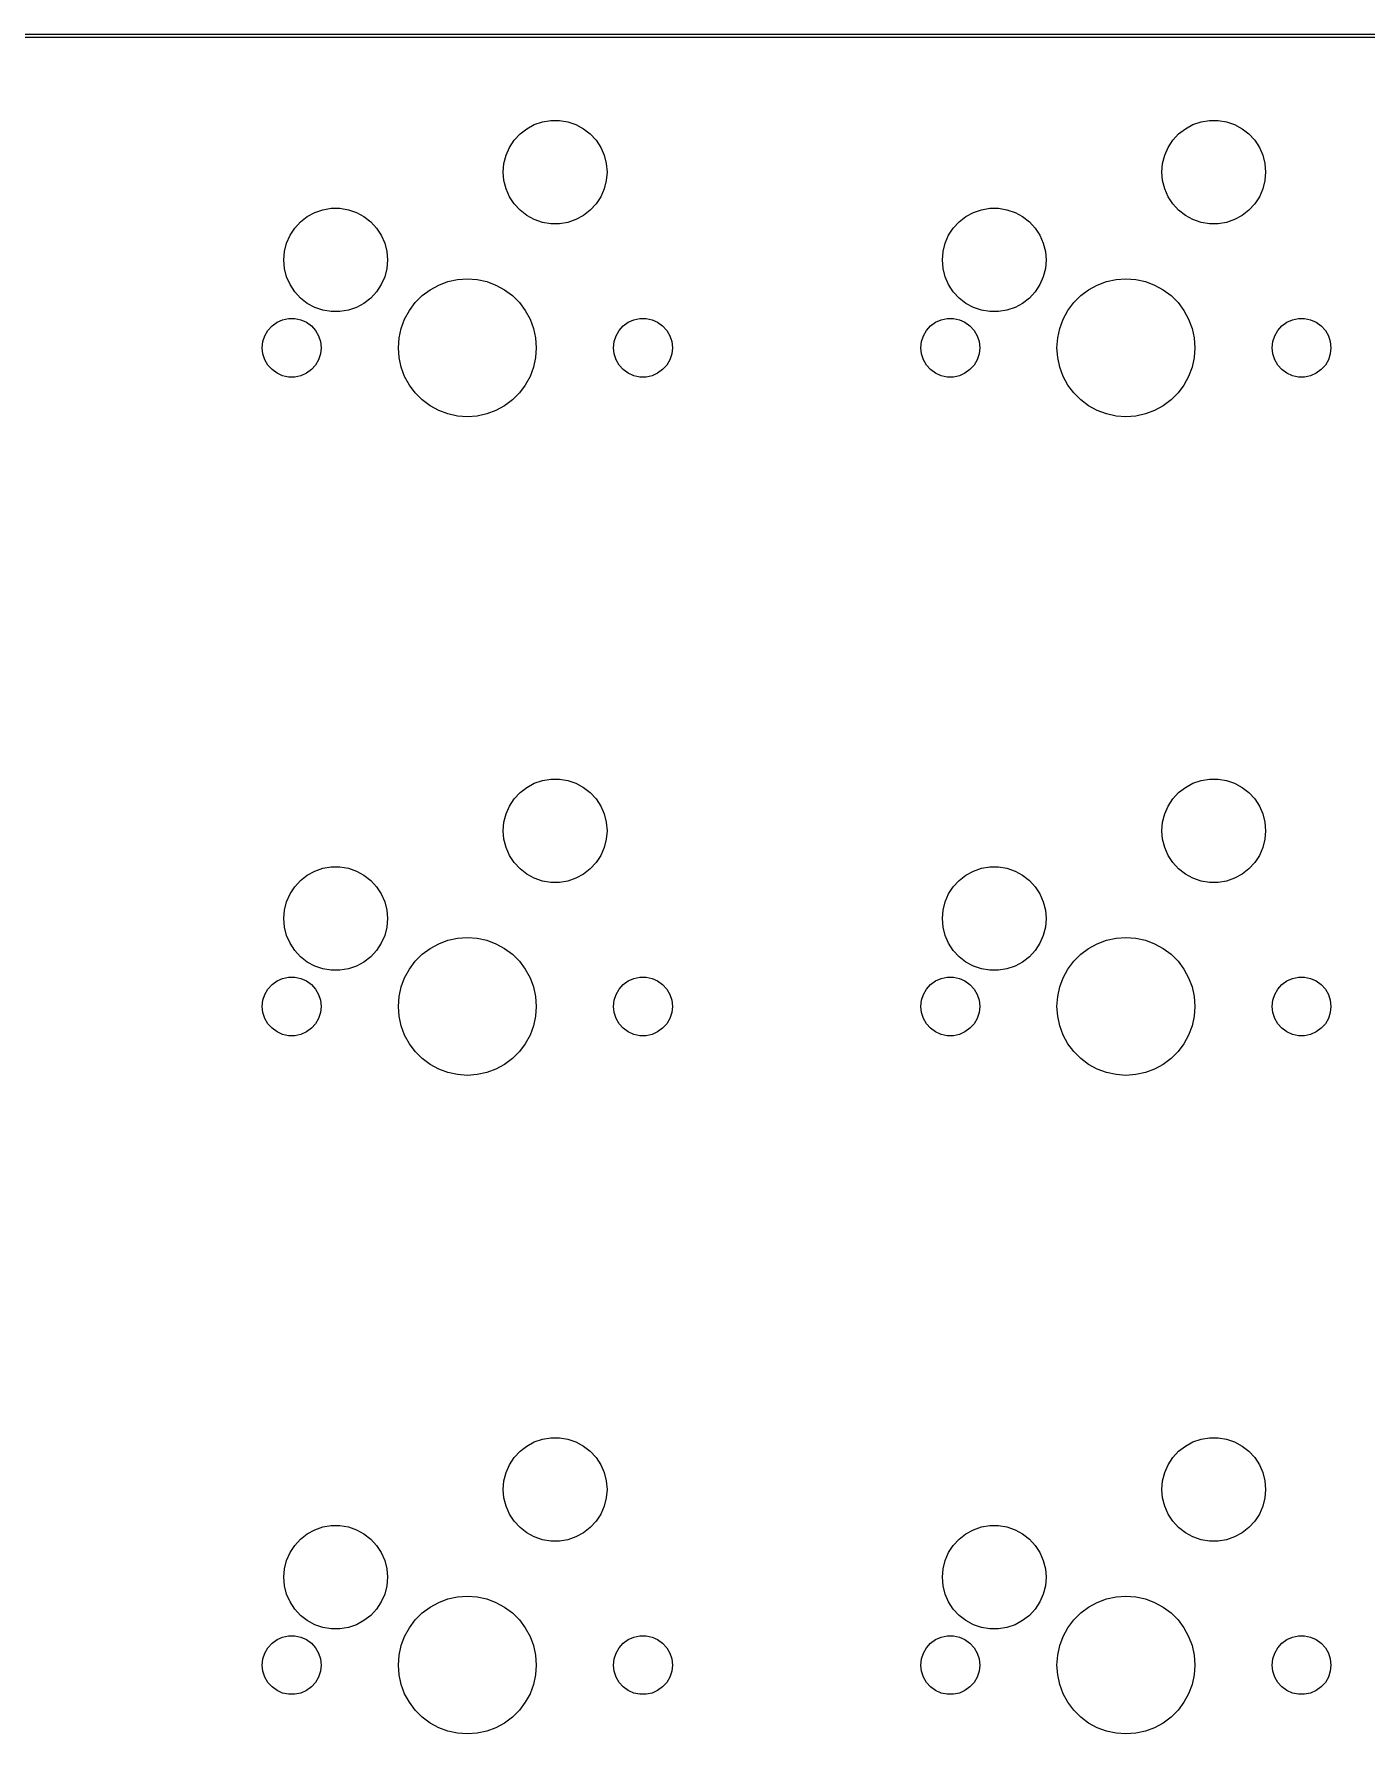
# Model space of a CAD drawing. Extents: x 3 to 1029, y 4 to 518.
# Drawn here: x 792.76 to 831.29, y 454.83 to 504 of the extents above; entities that cross this region are included whole.
import ezdxf

# ---------------------------------------------------------------- set-up
doc = ezdxf.new("R2010")
doc.units = 0
doc.layers.add('BLACK', color=7, linetype='CONTINUOUS')

msp = doc.modelspace()

# ---------------------------------------------------------------- linework, layer by layer
at = {"layer": 'BLACK', "color": 3, "linetype": 'CONTINUOUS'}
for p, q in [((717.308908, 503.998782), (1026.633408, 503.998782)), ((1026.633408, 503.898782), (717.308908, 503.898782)), ((806.652408, 500.925082), (806.820408, 501.107382)), ((806.820408, 501.107382), (807.016408, 501.259582)), ((807.016408, 501.259582), (807.233408, 501.377482)), ((807.233408, 501.377482), (807.468408, 501.457882)), ((807.468408, 501.457882), (807.712408, 501.498682)), ((807.712408, 501.498682), (807.960408, 501.498682)), ((807.960408, 501.498682), (808.204408, 501.457882)), ((808.204408, 501.457882), (808.439408, 501.377482)), ((808.439408, 501.377482), (808.656408, 501.259582)), ((808.656408, 501.259582), (808.852408, 501.107382)), ((808.852408, 501.107382), (809.020408, 500.925082)), ((825.702408, 500.925082), (825.870408, 501.107382)), ((825.870408, 501.107382), (826.066408, 501.259582)), ((826.066408, 501.259582), (826.283408, 501.377482)), ((826.283408, 501.377482), (826.518408, 501.457882)), ((826.518408, 501.457882), (826.762408, 501.498682)), ((826.762408, 501.498682), (827.010408, 501.498682)), ((827.010408, 501.498682), (827.254408, 501.457882)), ((827.254408, 501.457882), (827.489408, 501.377482)), ((827.489408, 501.377482), (827.706408, 501.259582)), ((827.706408, 501.259582), (827.902408, 501.107382)), ((827.902408, 501.107382), (828.070408, 500.925082)), ((806.417408, 500.490782), (806.517408, 500.717682)), ((806.517408, 500.717682), (806.652408, 500.925082)), ((809.020408, 500.925082), (809.155408, 500.717682)), ((809.155408, 500.717682), (809.255408, 500.490782)), ((825.467408, 500.490782), (825.567408, 500.717682)), ((825.567408, 500.717682), (825.702408, 500.925082)), ((828.070408, 500.925082), (828.205408, 500.717682)), ((828.205408, 500.717682), (828.305408, 500.490782)), ((806.336408, 500.003782), (806.356408, 500.250682)), ((806.356408, 500.250682), (806.417408, 500.490782)), ((809.255408, 500.490782), (809.316408, 500.250682)), ((809.316408, 500.250682), (809.336408, 500.003782)), ((825.386408, 500.003782), (825.406408, 500.250682)), ((825.406408, 500.250682), (825.467408, 500.490782)), ((828.305408, 500.490782), (828.366408, 500.250682)), ((828.366408, 500.250682), (828.386408, 500.003782)), ((806.356408, 499.756882), (806.336408, 500.003782)), ((806.417408, 499.516782), (806.356408, 499.756882)), ((809.316408, 499.756882), (809.255408, 499.516782)), ((809.336408, 500.003782), (809.316408, 499.756882)), ((825.406408, 499.756882), (825.386408, 500.003782)), ((825.467408, 499.516782), (825.406408, 499.756882)), ((828.366408, 499.756882), (828.305408, 499.516782)), ((828.386408, 500.003782), (828.366408, 499.756882)), ((806.517408, 499.289882), (806.417408, 499.516782)), ((806.652408, 499.082482), (806.517408, 499.289882)), ((806.820408, 498.900182), (806.652408, 499.082482)), ((809.020408, 499.082482), (808.852408, 498.900182)), ((809.155408, 499.289882), (809.020408, 499.082482)), ((809.255408, 499.516782), (809.155408, 499.289882)), ((825.567408, 499.289882), (825.467408, 499.516782)), ((825.702408, 499.082482), (825.567408, 499.289882)), ((825.870408, 498.900182), (825.702408, 499.082482)), ((828.070408, 499.082482), (827.902408, 498.900182)), ((828.205408, 499.289882), (828.070408, 499.082482)), ((828.305408, 499.516782), (828.205408, 499.289882)), ((800.470408, 498.567382), (800.666408, 498.719582)), ((800.666408, 498.719582), (800.883408, 498.837482)), ((800.883408, 498.837482), (801.118408, 498.917882)), ((801.118408, 498.917882), (801.362408, 498.958682)), ((801.362408, 498.958682), (801.610408, 498.958682)), ((801.610408, 498.958682), (801.854408, 498.917882)), ((801.854408, 498.917882), (802.089408, 498.837482)), ((802.089408, 498.837482), (802.306408, 498.719582)), ((802.306408, 498.719582), (802.502408, 498.567382)), ((807.016408, 498.748082), (806.820408, 498.900182)), ((807.233408, 498.630082), (807.016408, 498.748082)), ((807.468408, 498.549682), (807.233408, 498.630082)), ((808.439408, 498.630082), (808.204408, 498.549682)), ((808.656408, 498.748082), (808.439408, 498.630082)), ((808.852408, 498.900182), (808.656408, 498.748082)), ((819.520408, 498.567382), (819.716408, 498.719582)), ((819.716408, 498.719582), (819.933408, 498.837482)), ((819.933408, 498.837482), (820.168408, 498.917882)), ((820.168408, 498.917882), (820.412408, 498.958682)), ((820.412408, 498.958682), (820.660408, 498.958682)), ((820.660408, 498.958682), (820.904408, 498.917882)), ((820.904408, 498.917882), (821.139408, 498.837482)), ((821.139408, 498.837482), (821.356408, 498.719582)), ((821.356408, 498.719582), (821.552408, 498.567382)), ((826.066408, 498.748082), (825.870408, 498.900182)), ((826.283408, 498.630082), (826.066408, 498.748082)), ((826.518408, 498.549682), (826.283408, 498.630082)), ((827.489408, 498.630082), (827.254408, 498.549682)), ((827.706408, 498.748082), (827.489408, 498.630082)), ((827.902408, 498.900182), (827.706408, 498.748082)), ((800.067408, 497.950782), (800.167408, 498.177682)), ((800.167408, 498.177682), (800.302408, 498.385082)), ((800.302408, 498.385082), (800.470408, 498.567382)), ((802.502408, 498.567382), (802.670408, 498.385082)), ((802.670408, 498.385082), (802.805408, 498.177682)), ((802.805408, 498.177682), (802.905408, 497.950782)), ((807.712408, 498.508882), (807.468408, 498.549682)), ((807.960408, 498.508882), (807.712408, 498.508882)), ((808.204408, 498.549682), (807.960408, 498.508882)), ((819.117408, 497.950782), (819.217408, 498.177682)), ((819.217408, 498.177682), (819.352408, 498.385082)), ((819.352408, 498.385082), (819.520408, 498.567382)), ((821.552408, 498.567382), (821.720408, 498.385082)), ((821.720408, 498.385082), (821.855408, 498.177682)), ((821.855408, 498.177682), (821.955408, 497.950782)), ((826.762408, 498.508882), (826.518408, 498.549682)), ((827.010408, 498.508882), (826.762408, 498.508882)), ((827.254408, 498.549682), (827.010408, 498.508882)), ((799.986408, 497.463782), (800.006408, 497.710682)), ((800.006408, 497.710682), (800.067408, 497.950782)), ((802.905408, 497.950782), (802.966408, 497.710682)), ((802.966408, 497.710682), (802.986408, 497.463782)), ((819.036408, 497.463782), (819.056408, 497.710682)), ((819.056408, 497.710682), (819.117408, 497.950782)), ((821.955408, 497.950782), (822.016408, 497.710682)), ((822.016408, 497.710682), (822.036408, 497.463782)), ((800.006408, 497.216882), (799.986408, 497.463782)), ((800.067408, 496.976782), (800.006408, 497.216882)), ((802.966408, 497.216882), (802.905408, 496.976782)), ((802.986408, 497.463782), (802.966408, 497.216882)), ((819.056408, 497.216882), (819.036408, 497.463782)), ((819.117408, 496.976782), (819.056408, 497.216882)), ((822.016408, 497.216882), (821.955408, 496.976782)), ((822.036408, 497.463782), (822.016408, 497.216882)), ((800.167408, 496.749882), (800.067408, 496.976782)), ((800.302408, 496.542482), (800.167408, 496.749882)), ((802.805408, 496.749882), (802.670408, 496.542482)), ((802.905408, 496.976782), (802.805408, 496.749882)), ((804.218408, 496.601182), (804.468408, 496.737482)), ((804.468408, 496.737482), (804.734408, 496.836882)), ((804.734408, 496.836882), (805.012408, 496.897382)), ((805.012408, 496.897382), (805.296408, 496.917682)), ((805.296408, 496.917682), (805.580408, 496.897382)), ((805.580408, 496.897382), (805.858408, 496.836882)), ((805.858408, 496.836882), (806.124408, 496.737482)), ((806.124408, 496.737482), (806.374408, 496.601182)), ((819.217408, 496.749882), (819.117408, 496.976782)), ((819.352408, 496.542482), (819.217408, 496.749882)), ((821.855408, 496.749882), (821.720408, 496.542482)), ((821.955408, 496.976782), (821.855408, 496.749882)), ((823.268408, 496.601182), (823.518408, 496.737482)), ((823.518408, 496.737482), (823.784408, 496.836882)), ((823.784408, 496.836882), (824.062408, 496.897382)), ((824.062408, 496.897382), (824.346408, 496.917682)), ((824.346408, 496.917682), (824.630408, 496.897382)), ((824.630408, 496.897382), (824.908408, 496.836882)), ((824.908408, 496.836882), (825.174408, 496.737482)), ((825.174408, 496.737482), (825.424408, 496.601182)), ((800.470408, 496.360182), (800.302408, 496.542482)), ((800.666408, 496.207982), (800.470408, 496.360182)), ((800.883408, 496.090082), (800.666408, 496.207982)), ((802.306408, 496.207982), (802.089408, 496.090082)), ((802.502408, 496.360182), (802.306408, 496.207982)), ((802.670408, 496.542482), (802.502408, 496.360182)), ((803.619408, 496.001782), (803.789408, 496.229482)), ((803.789408, 496.229482), (803.990408, 496.430682)), ((803.990408, 496.430682), (804.218408, 496.601182)), ((806.374408, 496.601182), (806.602408, 496.430682)), ((806.602408, 496.430682), (806.803408, 496.229482)), ((806.803408, 496.229482), (806.973408, 496.001782)), ((819.520408, 496.360182), (819.352408, 496.542482)), ((819.716408, 496.207982), (819.520408, 496.360182)), ((819.933408, 496.090082), (819.716408, 496.207982)), ((821.356408, 496.207982), (821.139408, 496.090082)), ((821.552408, 496.360182), (821.356408, 496.207982)), ((821.720408, 496.542482), (821.552408, 496.360182)), ((822.669408, 496.001782), (822.839408, 496.229482)), ((822.839408, 496.229482), (823.040408, 496.430682)), ((823.040408, 496.430682), (823.268408, 496.601182)), ((825.424408, 496.601182), (825.652408, 496.430682)), ((825.652408, 496.430682), (825.853408, 496.229482)), ((825.853408, 496.229482), (826.023408, 496.001782)), ((799.647408, 495.556082), (799.791408, 495.660682)), ((799.791408, 495.660682), (799.953408, 495.733082)), ((799.953408, 495.733082), (800.127408, 495.769982)), ((800.127408, 495.769982), (800.305408, 495.769982)), ((800.305408, 495.769982), (800.479408, 495.733082)), ((800.479408, 495.733082), (800.641408, 495.660682)), ((800.641408, 495.660682), (800.785408, 495.556082)), ((801.118408, 496.009682), (800.883408, 496.090082)), ((801.362408, 495.968882), (801.118408, 496.009682)), ((801.610408, 495.968882), (801.362408, 495.968882)), ((801.854408, 496.009682), (801.610408, 495.968882)), ((802.089408, 496.090082), (801.854408, 496.009682)), ((803.383408, 495.485482), (803.482408, 495.752082)), ((803.482408, 495.752082), (803.619408, 496.001782)), ((806.973408, 496.001782), (807.110408, 495.752082)), ((807.110408, 495.752082), (807.209408, 495.485482)), ((809.807408, 495.556082), (809.951408, 495.660682)), ((809.951408, 495.660682), (810.113408, 495.733082)), ((810.113408, 495.733082), (810.287408, 495.769982)), ((810.287408, 495.769982), (810.465408, 495.769982)), ((810.465408, 495.769982), (810.639408, 495.733082)), ((810.639408, 495.733082), (810.801408, 495.660682)), ((810.801408, 495.660682), (810.945408, 495.556082)), ((818.697408, 495.556082), (818.841408, 495.660682)), ((818.841408, 495.660682), (819.003408, 495.733082)), ((819.003408, 495.733082), (819.177408, 495.769982)), ((819.177408, 495.769982), (819.355408, 495.769982)), ((819.355408, 495.769982), (819.529408, 495.733082)), ((819.529408, 495.733082), (819.691408, 495.660682)), ((819.691408, 495.660682), (819.835408, 495.556082)), ((820.168408, 496.009682), (819.933408, 496.090082)), ((820.412408, 495.968882), (820.168408, 496.009682)), ((820.660408, 495.968882), (820.412408, 495.968882)), ((820.904408, 496.009682), (820.660408, 495.968882)), ((821.139408, 496.090082), (820.904408, 496.009682)), ((822.433408, 495.485482), (822.532408, 495.752082)), ((822.532408, 495.752082), (822.669408, 496.001782)), ((826.023408, 496.001782), (826.160408, 495.752082)), ((826.160408, 495.752082), (826.259408, 495.485482)), ((828.857408, 495.556082), (829.001408, 495.660682)), ((829.001408, 495.660682), (829.163408, 495.733082)), ((829.163408, 495.733082), (829.337408, 495.769982)), ((829.337408, 495.769982), (829.515408, 495.769982)), ((829.515408, 495.769982), (829.689408, 495.733082)), ((829.689408, 495.733082), (829.851408, 495.660682)), ((829.851408, 495.660682), (829.995408, 495.556082)), ((799.384408, 495.100682), (799.439408, 495.269882)), ((799.439408, 495.269882), (799.528408, 495.423882)), ((799.528408, 495.423882), (799.647408, 495.556082)), ((800.785408, 495.556082), (800.904408, 495.423882)), ((800.904408, 495.423882), (800.993408, 495.269882)), ((800.993408, 495.269882), (801.048408, 495.100682)), ((803.302408, 494.923782), (803.322408, 495.207582)), ((803.322408, 495.207582), (803.383408, 495.485482)), ((807.209408, 495.485482), (807.270408, 495.207582)), ((807.270408, 495.207582), (807.290408, 494.923782)), ((809.544408, 495.100682), (809.599408, 495.269882)), ((809.599408, 495.269882), (809.688408, 495.423882)), ((809.688408, 495.423882), (809.807408, 495.556082)), ((810.945408, 495.556082), (811.064408, 495.423882)), ((811.064408, 495.423882), (811.153408, 495.269882)), ((811.153408, 495.269882), (811.208408, 495.100682)), ((818.434408, 495.100682), (818.489408, 495.269882)), ((818.489408, 495.269882), (818.578408, 495.423882)), ((818.578408, 495.423882), (818.697408, 495.556082)), ((819.835408, 495.556082), (819.954408, 495.423882)), ((819.954408, 495.423882), (820.043408, 495.269882)), ((820.043408, 495.269882), (820.098408, 495.100682)), ((822.352408, 494.923782), (822.372408, 495.207582)), ((822.372408, 495.207582), (822.433408, 495.485482)), ((826.259408, 495.485482), (826.320408, 495.207582)), ((826.320408, 495.207582), (826.340408, 494.923782)), ((828.594408, 495.100682), (828.649408, 495.269882)), ((828.649408, 495.269882), (828.738408, 495.423882)), ((828.738408, 495.423882), (828.857408, 495.556082)), ((829.995408, 495.556082), (830.114408, 495.423882)), ((830.114408, 495.423882), (830.203408, 495.269882)), ((830.203408, 495.269882), (830.258408, 495.100682)), ((799.365408, 494.923782), (799.384408, 495.100682)), ((799.384408, 494.746882), (799.365408, 494.923782)), ((799.439408, 494.577682), (799.384408, 494.746882)), ((801.048408, 494.746882), (800.993408, 494.577682)), ((801.048408, 495.100682), (801.067408, 494.923782)), ((801.067408, 494.923782), (801.048408, 494.746882)), ((803.322408, 494.639982), (803.302408, 494.923782)), ((803.383408, 494.362082), (803.322408, 494.639982)), ((807.270408, 494.639982), (807.209408, 494.362082)), ((807.290408, 494.923782), (807.270408, 494.639982)), ((809.525408, 494.923782), (809.544408, 495.100682)), ((809.544408, 494.746882), (809.525408, 494.923782)), ((809.599408, 494.577682), (809.544408, 494.746882)), ((811.208408, 494.746882), (811.153408, 494.577682)), ((811.208408, 495.100682), (811.227408, 494.923782)), ((811.227408, 494.923782), (811.208408, 494.746882)), ((818.415408, 494.923782), (818.434408, 495.100682)), ((818.434408, 494.746882), (818.415408, 494.923782)), ((818.489408, 494.577682), (818.434408, 494.746882)), ((820.098408, 494.746882), (820.043408, 494.577682)), ((820.098408, 495.100682), (820.117408, 494.923782)), ((820.117408, 494.923782), (820.098408, 494.746882)), ((822.372408, 494.639982), (822.352408, 494.923782)), ((822.433408, 494.362082), (822.372408, 494.639982)), ((826.320408, 494.639982), (826.259408, 494.362082)), ((826.340408, 494.923782), (826.320408, 494.639982)), ((828.575408, 494.923782), (828.594408, 495.100682)), ((828.594408, 494.746882), (828.575408, 494.923782)), ((828.649408, 494.577682), (828.594408, 494.746882)), ((830.258408, 494.746882), (830.203408, 494.577682)), ((830.258408, 495.100682), (830.277408, 494.923782)), ((830.277408, 494.923782), (830.258408, 494.746882)), ((799.528408, 494.423682), (799.439408, 494.577682)), ((799.647408, 494.291482), (799.528408, 494.423682)), ((799.791408, 494.186882), (799.647408, 494.291482)), ((799.953408, 494.114482), (799.791408, 494.186882)), ((800.641408, 494.186882), (800.479408, 494.114482)), ((800.785408, 494.291482), (800.641408, 494.186882)), ((800.904408, 494.423682), (800.785408, 494.291482)), ((800.993408, 494.577682), (800.904408, 494.423682)), ((803.482408, 494.095482), (803.383408, 494.362082)), ((807.209408, 494.362082), (807.110408, 494.095482)), ((809.688408, 494.423682), (809.599408, 494.577682)), ((809.807408, 494.291482), (809.688408, 494.423682)), ((809.951408, 494.186882), (809.807408, 494.291482)), ((810.113408, 494.114482), (809.951408, 494.186882)), ((810.801408, 494.186882), (810.639408, 494.114482)), ((810.945408, 494.291482), (810.801408, 494.186882)), ((811.064408, 494.423682), (810.945408, 494.291482)), ((811.153408, 494.577682), (811.064408, 494.423682)), ((818.578408, 494.423682), (818.489408, 494.577682)), ((818.697408, 494.291482), (818.578408, 494.423682)), ((818.841408, 494.186882), (818.697408, 494.291482)), ((819.003408, 494.114482), (818.841408, 494.186882)), ((819.691408, 494.186882), (819.529408, 494.114482)), ((819.835408, 494.291482), (819.691408, 494.186882)), ((819.954408, 494.423682), (819.835408, 494.291482)), ((820.043408, 494.577682), (819.954408, 494.423682)), ((822.532408, 494.095482), (822.433408, 494.362082)), ((826.259408, 494.362082), (826.160408, 494.095482)), ((828.738408, 494.423682), (828.649408, 494.577682)), ((828.857408, 494.291482), (828.738408, 494.423682)), ((829.001408, 494.186882), (828.857408, 494.291482)), ((829.163408, 494.114482), (829.001408, 494.186882)), ((829.851408, 494.186882), (829.689408, 494.114482)), ((829.995408, 494.291482), (829.851408, 494.186882)), ((830.114408, 494.423682), (829.995408, 494.291482)), ((830.203408, 494.577682), (830.114408, 494.423682)), ((800.127408, 494.077582), (799.953408, 494.114482)), ((800.305408, 494.077582), (800.127408, 494.077582)), ((800.479408, 494.114482), (800.305408, 494.077582)), ((803.619408, 493.845782), (803.482408, 494.095482)), ((803.789408, 493.618082), (803.619408, 493.845782)), ((806.973408, 493.845782), (806.803408, 493.618082)), ((807.110408, 494.095482), (806.973408, 493.845782)), ((810.287408, 494.077582), (810.113408, 494.114482)), ((810.465408, 494.077582), (810.287408, 494.077582)), ((810.639408, 494.114482), (810.465408, 494.077582)), ((819.177408, 494.077582), (819.003408, 494.114482)), ((819.355408, 494.077582), (819.177408, 494.077582)), ((819.529408, 494.114482), (819.355408, 494.077582)), ((822.669408, 493.845782), (822.532408, 494.095482)), ((822.839408, 493.618082), (822.669408, 493.845782)), ((826.023408, 493.845782), (825.853408, 493.618082)), ((826.160408, 494.095482), (826.023408, 493.845782)), ((829.337408, 494.077582), (829.163408, 494.114482)), ((829.515408, 494.077582), (829.337408, 494.077582)), ((829.689408, 494.114482), (829.515408, 494.077582)), ((803.990408, 493.416882), (803.789408, 493.618082)), ((804.218408, 493.246382), (803.990408, 493.416882)), ((804.468408, 493.110082), (804.218408, 493.246382)), ((806.374408, 493.246382), (806.124408, 493.110082)), ((806.602408, 493.416882), (806.374408, 493.246382)), ((806.803408, 493.618082), (806.602408, 493.416882)), ((823.040408, 493.416882), (822.839408, 493.618082)), ((823.268408, 493.246382), (823.040408, 493.416882)), ((823.518408, 493.110082), (823.268408, 493.246382)), ((825.424408, 493.246382), (825.174408, 493.110082)), ((825.652408, 493.416882), (825.424408, 493.246382)), ((825.853408, 493.618082), (825.652408, 493.416882)), ((804.734408, 493.010682), (804.468408, 493.110082)), ((805.012408, 492.950182), (804.734408, 493.010682)), ((805.296408, 492.929882), (805.012408, 492.950182)), ((805.580408, 492.950182), (805.296408, 492.929882)), ((805.858408, 493.010682), (805.580408, 492.950182)), ((806.124408, 493.110082), (805.858408, 493.010682)), ((823.784408, 493.010682), (823.518408, 493.110082)), ((824.062408, 492.950182), (823.784408, 493.010682)), ((824.346408, 492.929882), (824.062408, 492.950182)), ((824.630408, 492.950182), (824.346408, 492.929882)), ((824.908408, 493.010682), (824.630408, 492.950182)), ((825.174408, 493.110082), (824.908408, 493.010682)), ((807.233408, 482.327482), (807.468408, 482.407882)), ((807.468408, 482.407882), (807.712408, 482.448682)), ((807.712408, 482.448682), (807.960408, 482.448682)), ((807.960408, 482.448682), (808.204408, 482.407882)), ((808.204408, 482.407882), (808.439408, 482.327482)), ((826.283408, 482.327482), (826.518408, 482.407882)), ((826.518408, 482.407882), (826.762408, 482.448682)), ((826.762408, 482.448682), (827.010408, 482.448682)), ((827.010408, 482.448682), (827.254408, 482.407882)), ((827.254408, 482.407882), (827.489408, 482.327482)), ((806.517408, 481.667682), (806.652408, 481.875082)), ((806.652408, 481.875082), (806.820408, 482.057382)), ((806.820408, 482.057382), (807.016408, 482.209482)), ((807.016408, 482.209482), (807.233408, 482.327482)), ((808.439408, 482.327482), (808.656408, 482.209482)), ((808.656408, 482.209482), (808.852408, 482.057382)), ((808.852408, 482.057382), (809.020408, 481.875082)), ((809.020408, 481.875082), (809.155408, 481.667682)), ((825.567408, 481.667682), (825.702408, 481.875082)), ((825.702408, 481.875082), (825.870408, 482.057382)), ((825.870408, 482.057382), (826.066408, 482.209482)), ((826.066408, 482.209482), (826.283408, 482.327482)), ((827.489408, 482.327482), (827.706408, 482.209482)), ((827.706408, 482.209482), (827.902408, 482.057382)), ((827.902408, 482.057382), (828.070408, 481.875082)), ((828.070408, 481.875082), (828.205408, 481.667682)), ((806.356408, 481.200682), (806.417408, 481.440782)), ((806.417408, 481.440782), (806.517408, 481.667682)), ((809.155408, 481.667682), (809.255408, 481.440782)), ((809.255408, 481.440782), (809.316408, 481.200682)), ((825.406408, 481.200682), (825.467408, 481.440782)), ((825.467408, 481.440782), (825.567408, 481.667682)), ((828.205408, 481.667682), (828.305408, 481.440782)), ((828.305408, 481.440782), (828.366408, 481.200682)), ((806.336408, 480.953782), (806.356408, 481.200682)), ((806.356408, 480.706882), (806.336408, 480.953782)), ((809.316408, 481.200682), (809.336408, 480.953782)), ((809.336408, 480.953782), (809.316408, 480.706882)), ((825.386408, 480.953782), (825.406408, 481.200682)), ((825.406408, 480.706882), (825.386408, 480.953782)), ((828.366408, 481.200682), (828.386408, 480.953782)), ((828.386408, 480.953782), (828.366408, 480.706882)), ((806.417408, 480.466782), (806.356408, 480.706882)), ((806.517408, 480.239882), (806.417408, 480.466782)), ((809.255408, 480.466782), (809.155408, 480.239882)), ((809.316408, 480.706882), (809.255408, 480.466782)), ((825.467408, 480.466782), (825.406408, 480.706882)), ((825.567408, 480.239882), (825.467408, 480.466782)), ((828.305408, 480.466782), (828.205408, 480.239882)), ((828.366408, 480.706882), (828.305408, 480.466782)), ((801.118408, 479.867882), (801.362408, 479.908682)), ((801.362408, 479.908682), (801.610408, 479.908682)), ((801.610408, 479.908682), (801.854408, 479.867882)), ((806.652408, 480.032482), (806.517408, 480.239882)), ((806.820408, 479.850182), (806.652408, 480.032482)), ((809.020408, 480.032482), (808.852408, 479.850182)), ((809.155408, 480.239882), (809.020408, 480.032482)), ((820.168408, 479.867882), (820.412408, 479.908682)), ((820.412408, 479.908682), (820.660408, 479.908682)), ((820.660408, 479.908682), (820.904408, 479.867882)), ((825.702408, 480.032482), (825.567408, 480.239882)), ((825.870408, 479.850182), (825.702408, 480.032482)), ((828.070408, 480.032482), (827.902408, 479.850182)), ((828.205408, 480.239882), (828.070408, 480.032482)), ((800.302408, 479.335082), (800.470408, 479.517382)), ((800.470408, 479.517382), (800.666408, 479.669482)), ((800.666408, 479.669482), (800.883408, 479.787482)), ((800.883408, 479.787482), (801.118408, 479.867882)), ((801.854408, 479.867882), (802.089408, 479.787482)), ((802.089408, 479.787482), (802.306408, 479.669482)), ((802.306408, 479.669482), (802.502408, 479.517382)), ((802.502408, 479.517382), (802.670408, 479.335082)), ((807.016408, 479.698082), (806.820408, 479.850182)), ((807.233408, 479.580082), (807.016408, 479.698082)), ((807.468408, 479.499682), (807.233408, 479.580082)), ((807.712408, 479.458882), (807.468408, 479.499682)), ((807.960408, 479.458882), (807.712408, 479.458882)), ((808.204408, 479.499682), (807.960408, 479.458882)), ((808.439408, 479.580082), (808.204408, 479.499682)), ((808.656408, 479.698082), (808.439408, 479.580082)), ((808.852408, 479.850182), (808.656408, 479.698082)), ((819.352408, 479.335082), (819.520408, 479.517382)), ((819.520408, 479.517382), (819.716408, 479.669482)), ((819.716408, 479.669482), (819.933408, 479.787482)), ((819.933408, 479.787482), (820.168408, 479.867882)), ((820.904408, 479.867882), (821.139408, 479.787482)), ((821.139408, 479.787482), (821.356408, 479.669482)), ((821.356408, 479.669482), (821.552408, 479.517382)), ((821.552408, 479.517382), (821.720408, 479.335082)), ((826.066408, 479.698082), (825.870408, 479.850182)), ((826.283408, 479.580082), (826.066408, 479.698082)), ((826.518408, 479.499682), (826.283408, 479.580082)), ((826.762408, 479.458882), (826.518408, 479.499682)), ((827.010408, 479.458882), (826.762408, 479.458882)), ((827.254408, 479.499682), (827.010408, 479.458882)), ((827.489408, 479.580082), (827.254408, 479.499682)), ((827.706408, 479.698082), (827.489408, 479.580082)), ((827.902408, 479.850182), (827.706408, 479.698082)), ((800.067408, 478.900782), (800.167408, 479.127682)), ((800.167408, 479.127682), (800.302408, 479.335082)), ((802.670408, 479.335082), (802.805408, 479.127682)), ((802.805408, 479.127682), (802.905408, 478.900782)), ((819.117408, 478.900782), (819.217408, 479.127682)), ((819.217408, 479.127682), (819.352408, 479.335082)), ((821.720408, 479.335082), (821.855408, 479.127682)), ((821.855408, 479.127682), (821.955408, 478.900782)), ((799.986408, 478.413782), (800.006408, 478.660682)), ((800.006408, 478.166882), (799.986408, 478.413782)), ((800.006408, 478.660682), (800.067408, 478.900782)), ((802.905408, 478.900782), (802.966408, 478.660682)), ((802.966408, 478.660682), (802.986408, 478.413782)), ((802.986408, 478.413782), (802.966408, 478.166882)), ((819.036408, 478.413782), (819.056408, 478.660682)), ((819.056408, 478.166882), (819.036408, 478.413782)), ((819.056408, 478.660682), (819.117408, 478.900782)), ((821.955408, 478.900782), (822.016408, 478.660682)), ((822.016408, 478.660682), (822.036408, 478.413782)), ((822.036408, 478.413782), (822.016408, 478.166882)), ((800.067408, 477.926782), (800.006408, 478.166882)), ((800.167408, 477.699882), (800.067408, 477.926782)), ((802.905408, 477.926782), (802.805408, 477.699882)), ((802.966408, 478.166882), (802.905408, 477.926782)), ((819.117408, 477.926782), (819.056408, 478.166882)), ((819.217408, 477.699882), (819.117408, 477.926782)), ((821.955408, 477.926782), (821.855408, 477.699882)), ((822.016408, 478.166882), (821.955408, 477.926782)), ((800.302408, 477.492482), (800.167408, 477.699882)), ((800.470408, 477.310182), (800.302408, 477.492482)), ((802.670408, 477.492482), (802.502408, 477.310182)), ((802.805408, 477.699882), (802.670408, 477.492482)), ((803.990408, 477.380682), (804.218408, 477.551182)), ((804.218408, 477.551182), (804.468408, 477.687482)), ((804.468408, 477.687482), (804.734408, 477.786882)), ((804.734408, 477.786882), (805.012408, 477.847382)), ((805.012408, 477.847382), (805.296408, 477.867682)), ((805.296408, 477.867682), (805.580408, 477.847382)), ((805.580408, 477.847382), (805.858408, 477.786882)), ((805.858408, 477.786882), (806.124408, 477.687482)), ((806.124408, 477.687482), (806.374408, 477.551182)), ((806.374408, 477.551182), (806.602408, 477.380682)), ((819.352408, 477.492482), (819.217408, 477.699882)), ((819.520408, 477.310182), (819.352408, 477.492482)), ((821.720408, 477.492482), (821.552408, 477.310182)), ((821.855408, 477.699882), (821.720408, 477.492482)), ((823.040408, 477.380682), (823.268408, 477.551182)), ((823.268408, 477.551182), (823.518408, 477.687482)), ((823.518408, 477.687482), (823.784408, 477.786882)), ((823.784408, 477.786882), (824.062408, 477.847382)), ((824.062408, 477.847382), (824.346408, 477.867682)), ((824.346408, 477.867682), (824.630408, 477.847382)), ((824.630408, 477.847382), (824.908408, 477.786882)), ((824.908408, 477.786882), (825.174408, 477.687482)), ((825.174408, 477.687482), (825.424408, 477.551182)), ((825.424408, 477.551182), (825.652408, 477.380682)), ((800.666408, 477.158082), (800.470408, 477.310182)), ((800.883408, 477.040082), (800.666408, 477.158082)), ((801.118408, 476.959682), (800.883408, 477.040082)), ((801.362408, 476.918882), (801.118408, 476.959682)), ((801.854408, 476.959682), (801.610408, 476.918882)), ((802.089408, 477.040082), (801.854408, 476.959682)), ((802.306408, 477.158082), (802.089408, 477.040082)), ((802.502408, 477.310182), (802.306408, 477.158082)), ((803.482408, 476.702082), (803.619408, 476.951782)), ((803.619408, 476.951782), (803.789408, 477.179482)), ((803.789408, 477.179482), (803.990408, 477.380682)), ((806.602408, 477.380682), (806.803408, 477.179482)), ((806.803408, 477.179482), (806.973408, 476.951782)), ((806.973408, 476.951782), (807.110408, 476.702082)), ((819.716408, 477.158082), (819.520408, 477.310182)), ((819.933408, 477.040082), (819.716408, 477.158082)), ((820.168408, 476.959682), (819.933408, 477.040082)), ((820.412408, 476.918882), (820.168408, 476.959682)), ((820.904408, 476.959682), (820.660408, 476.918882)), ((821.139408, 477.040082), (820.904408, 476.959682)), ((821.356408, 477.158082), (821.139408, 477.040082)), ((821.552408, 477.310182), (821.356408, 477.158082)), ((822.532408, 476.702082), (822.669408, 476.951782)), ((822.669408, 476.951782), (822.839408, 477.179482)), ((822.839408, 477.179482), (823.040408, 477.380682)), ((825.652408, 477.380682), (825.853408, 477.179482)), ((825.853408, 477.179482), (826.023408, 476.951782)), ((826.023408, 476.951782), (826.160408, 476.702082)), ((799.528408, 476.373882), (799.647408, 476.506082)), ((799.647408, 476.506082), (799.791408, 476.610682)), ((799.791408, 476.610682), (799.953408, 476.683082)), ((799.953408, 476.683082), (800.127408, 476.719982)), ((800.127408, 476.719982), (800.305408, 476.719982)), ((800.305408, 476.719982), (800.479408, 476.683082)), ((800.479408, 476.683082), (800.641408, 476.610682)), ((800.641408, 476.610682), (800.785408, 476.506082)), ((800.785408, 476.506082), (800.904408, 476.373882)), ((801.610408, 476.918882), (801.362408, 476.918882)), ((803.383408, 476.435482), (803.482408, 476.702082)), ((807.110408, 476.702082), (807.209408, 476.435482)), ((809.688408, 476.373882), (809.807408, 476.506082)), ((809.807408, 476.506082), (809.951408, 476.610682)), ((809.951408, 476.610682), (810.113408, 476.683082)), ((810.113408, 476.683082), (810.287408, 476.719982)), ((810.287408, 476.719982), (810.465408, 476.719982)), ((810.465408, 476.719982), (810.639408, 476.683082)), ((810.639408, 476.683082), (810.801408, 476.610682)), ((810.801408, 476.610682), (810.945408, 476.506082)), ((810.945408, 476.506082), (811.064408, 476.373882)), ((818.578408, 476.373882), (818.697408, 476.506082)), ((818.697408, 476.506082), (818.841408, 476.610682)), ((818.841408, 476.610682), (819.003408, 476.683082)), ((819.003408, 476.683082), (819.177408, 476.719982)), ((819.177408, 476.719982), (819.355408, 476.719982)), ((819.355408, 476.719982), (819.529408, 476.683082)), ((819.529408, 476.683082), (819.691408, 476.610682)), ((819.691408, 476.610682), (819.835408, 476.506082)), ((819.835408, 476.506082), (819.954408, 476.373882)), ((820.660408, 476.918882), (820.412408, 476.918882)), ((822.433408, 476.435482), (822.532408, 476.702082)), ((826.160408, 476.702082), (826.259408, 476.435482)), ((828.738408, 476.373882), (828.857408, 476.506082)), ((828.857408, 476.506082), (829.001408, 476.610682)), ((829.001408, 476.610682), (829.163408, 476.683082)), ((829.163408, 476.683082), (829.337408, 476.719982)), ((829.337408, 476.719982), (829.515408, 476.719982)), ((829.515408, 476.719982), (829.689408, 476.683082)), ((829.689408, 476.683082), (829.851408, 476.610682)), ((829.851408, 476.610682), (829.995408, 476.506082)), ((829.995408, 476.506082), (830.114408, 476.373882)), ((799.365408, 475.873782), (799.384408, 476.050682)), ((799.384408, 476.050682), (799.439408, 476.219882)), ((799.439408, 476.219882), (799.528408, 476.373882)), ((800.904408, 476.373882), (800.993408, 476.219882)), ((800.993408, 476.219882), (801.048408, 476.050682)), ((801.048408, 476.050682), (801.067408, 475.873782)), ((803.302408, 475.873782), (803.322408, 476.157582)), ((803.322408, 476.157582), (803.383408, 476.435482)), ((807.209408, 476.435482), (807.270408, 476.157582)), ((807.270408, 476.157582), (807.290408, 475.873782)), ((809.525408, 475.873782), (809.544408, 476.050682)), ((809.544408, 476.050682), (809.599408, 476.219882)), ((809.599408, 476.219882), (809.688408, 476.373882)), ((811.064408, 476.373882), (811.153408, 476.219882)), ((811.153408, 476.219882), (811.208408, 476.050682)), ((811.208408, 476.050682), (811.227408, 475.873782)), ((818.415408, 475.873782), (818.434408, 476.050682)), ((818.434408, 476.050682), (818.489408, 476.219882)), ((818.489408, 476.219882), (818.578408, 476.373882)), ((819.954408, 476.373882), (820.043408, 476.219882)), ((820.043408, 476.219882), (820.098408, 476.050682)), ((820.098408, 476.050682), (820.117408, 475.873782)), ((822.352408, 475.873782), (822.372408, 476.157582)), ((822.372408, 476.157582), (822.433408, 476.435482)), ((826.259408, 476.435482), (826.320408, 476.157582)), ((826.320408, 476.157582), (826.340408, 475.873782)), ((828.575408, 475.873782), (828.594408, 476.050682)), ((828.594408, 476.050682), (828.649408, 476.219882)), ((828.649408, 476.219882), (828.738408, 476.373882)), ((830.114408, 476.373882), (830.203408, 476.219882)), ((830.203408, 476.219882), (830.258408, 476.050682)), ((830.258408, 476.050682), (830.277408, 475.873782)), ((799.384408, 475.696882), (799.365408, 475.873782)), ((799.439408, 475.527682), (799.384408, 475.696882)), ((799.528408, 475.373682), (799.439408, 475.527682)), ((800.993408, 475.527682), (800.904408, 475.373682)), ((801.048408, 475.696882), (800.993408, 475.527682)), ((801.067408, 475.873782), (801.048408, 475.696882)), ((803.322408, 475.589982), (803.302408, 475.873782)), ((803.383408, 475.312082), (803.322408, 475.589982)), ((807.270408, 475.589982), (807.209408, 475.312082)), ((807.290408, 475.873782), (807.270408, 475.589982)), ((809.544408, 475.696882), (809.525408, 475.873782)), ((809.599408, 475.527682), (809.544408, 475.696882)), ((809.688408, 475.373682), (809.599408, 475.527682)), ((811.153408, 475.527682), (811.064408, 475.373682)), ((811.208408, 475.696882), (811.153408, 475.527682)), ((811.227408, 475.873782), (811.208408, 475.696882)), ((818.434408, 475.696882), (818.415408, 475.873782)), ((818.489408, 475.527682), (818.434408, 475.696882)), ((818.578408, 475.373682), (818.489408, 475.527682)), ((820.043408, 475.527682), (819.954408, 475.373682)), ((820.098408, 475.696882), (820.043408, 475.527682)), ((820.117408, 475.873782), (820.098408, 475.696882)), ((822.372408, 475.589982), (822.352408, 475.873782)), ((822.433408, 475.312082), (822.372408, 475.589982)), ((826.320408, 475.589982), (826.259408, 475.312082)), ((826.340408, 475.873782), (826.320408, 475.589982)), ((828.594408, 475.696882), (828.575408, 475.873782)), ((828.649408, 475.527682), (828.594408, 475.696882)), ((828.738408, 475.373682), (828.649408, 475.527682)), ((830.203408, 475.527682), (830.114408, 475.373682)), ((830.258408, 475.696882), (830.203408, 475.527682)), ((830.277408, 475.873782), (830.258408, 475.696882)), ((799.647408, 475.241482), (799.528408, 475.373682)), ((799.791408, 475.136882), (799.647408, 475.241482)), ((799.953408, 475.064482), (799.791408, 475.136882)), ((800.127408, 475.027582), (799.953408, 475.064482)), ((800.305408, 475.027582), (800.127408, 475.027582)), ((800.479408, 475.064482), (800.305408, 475.027582)), ((800.641408, 475.136882), (800.479408, 475.064482)), ((800.785408, 475.241482), (800.641408, 475.136882)), ((800.904408, 475.373682), (800.785408, 475.241482)), ((803.482408, 475.045482), (803.383408, 475.312082)), ((803.619408, 474.795782), (803.482408, 475.045482)), ((807.110408, 475.045482), (806.973408, 474.795782)), ((807.209408, 475.312082), (807.110408, 475.045482)), ((809.807408, 475.241482), (809.688408, 475.373682)), ((809.951408, 475.136882), (809.807408, 475.241482)), ((810.113408, 475.064482), (809.951408, 475.136882)), ((810.287408, 475.027582), (810.113408, 475.064482)), ((810.465408, 475.027582), (810.287408, 475.027582)), ((810.639408, 475.064482), (810.465408, 475.027582)), ((810.801408, 475.136882), (810.639408, 475.064482)), ((810.945408, 475.241482), (810.801408, 475.136882)), ((811.064408, 475.373682), (810.945408, 475.241482)), ((818.697408, 475.241482), (818.578408, 475.373682)), ((818.841408, 475.136882), (818.697408, 475.241482)), ((819.003408, 475.064482), (818.841408, 475.136882)), ((819.177408, 475.027582), (819.003408, 475.064482)), ((819.355408, 475.027582), (819.177408, 475.027582)), ((819.529408, 475.064482), (819.355408, 475.027582)), ((819.691408, 475.136882), (819.529408, 475.064482)), ((819.835408, 475.241482), (819.691408, 475.136882)), ((819.954408, 475.373682), (819.835408, 475.241482)), ((822.532408, 475.045482), (822.433408, 475.312082)), ((822.669408, 474.795782), (822.532408, 475.045482)), ((826.160408, 475.045482), (826.023408, 474.795782)), ((826.259408, 475.312082), (826.160408, 475.045482)), ((828.857408, 475.241482), (828.738408, 475.373682)), ((829.001408, 475.136882), (828.857408, 475.241482)), ((829.163408, 475.064482), (829.001408, 475.136882)), ((829.337408, 475.027582), (829.163408, 475.064482)), ((829.515408, 475.027582), (829.337408, 475.027582)), ((829.689408, 475.064482), (829.515408, 475.027582)), ((829.851408, 475.136882), (829.689408, 475.064482)), ((829.995408, 475.241482), (829.851408, 475.136882)), ((830.114408, 475.373682), (829.995408, 475.241482)), ((803.789408, 474.568082), (803.619408, 474.795782)), ((803.990408, 474.366882), (803.789408, 474.568082)), ((806.803408, 474.568082), (806.602408, 474.366882)), ((806.973408, 474.795782), (806.803408, 474.568082)), ((822.839408, 474.568082), (822.669408, 474.795782)), ((823.040408, 474.366882), (822.839408, 474.568082)), ((825.853408, 474.568082), (825.652408, 474.366882)), ((826.023408, 474.795782), (825.853408, 474.568082)), ((804.218408, 474.196382), (803.990408, 474.366882)), ((804.468408, 474.060082), (804.218408, 474.196382)), ((804.734408, 473.960682), (804.468408, 474.060082)), ((806.124408, 474.060082), (805.858408, 473.960682)), ((806.374408, 474.196382), (806.124408, 474.060082)), ((806.602408, 474.366882), (806.374408, 474.196382)), ((823.268408, 474.196382), (823.040408, 474.366882)), ((823.518408, 474.060082), (823.268408, 474.196382)), ((823.784408, 473.960682), (823.518408, 474.060082)), ((825.174408, 474.060082), (824.908408, 473.960682)), ((825.424408, 474.196382), (825.174408, 474.060082)), ((825.652408, 474.366882), (825.424408, 474.196382)), ((805.012408, 473.900182), (804.734408, 473.960682)), ((805.296408, 473.879882), (805.012408, 473.900182)), ((805.580408, 473.900182), (805.296408, 473.879882)), ((805.858408, 473.960682), (805.580408, 473.900182)), ((824.062408, 473.900182), (823.784408, 473.960682)), ((824.346408, 473.879882), (824.062408, 473.900182)), ((824.630408, 473.900182), (824.346408, 473.879882)), ((824.908408, 473.960682), (824.630408, 473.900182)), ((807.016408, 463.159582), (807.233408, 463.277482)), ((807.233408, 463.277482), (807.468408, 463.357882)), ((807.468408, 463.357882), (807.712408, 463.398682)), ((807.712408, 463.398682), (807.960408, 463.398682)), ((807.960408, 463.398682), (808.204408, 463.357882)), ((808.204408, 463.357882), (808.439408, 463.277482)), ((808.439408, 463.277482), (808.656408, 463.159582)), ((826.066408, 463.159582), (826.283408, 463.277482)), ((826.283408, 463.277482), (826.518408, 463.357882)), ((826.518408, 463.357882), (826.762408, 463.398682)), ((826.762408, 463.398682), (827.010408, 463.398682)), ((827.010408, 463.398682), (827.254408, 463.357882)), ((827.254408, 463.357882), (827.489408, 463.277482)), ((827.489408, 463.277482), (827.706408, 463.159582)), ((806.517408, 462.617682), (806.652408, 462.825082)), ((806.652408, 462.825082), (806.820408, 463.007382)), ((806.820408, 463.007382), (807.016408, 463.159582)), ((808.656408, 463.159582), (808.852408, 463.007382)), ((808.852408, 463.007382), (809.020408, 462.825082)), ((809.020408, 462.825082), (809.155408, 462.617682)), ((825.567408, 462.617682), (825.702408, 462.825082)), ((825.702408, 462.825082), (825.870408, 463.007382)), ((825.870408, 463.007382), (826.066408, 463.159582)), ((827.706408, 463.159582), (827.902408, 463.007382)), ((827.902408, 463.007382), (828.070408, 462.825082)), ((828.070408, 462.825082), (828.205408, 462.617682)), ((806.356408, 462.150682), (806.417408, 462.390782)), ((806.417408, 462.390782), (806.517408, 462.617682)), ((809.155408, 462.617682), (809.255408, 462.390782)), ((809.255408, 462.390782), (809.316408, 462.150682)), ((825.406408, 462.150682), (825.467408, 462.390782)), ((825.467408, 462.390782), (825.567408, 462.617682)), ((828.205408, 462.617682), (828.305408, 462.390782)), ((828.305408, 462.390782), (828.366408, 462.150682)), ((806.336408, 461.903782), (806.356408, 462.150682)), ((806.356408, 461.656882), (806.336408, 461.903782)), ((809.316408, 462.150682), (809.336408, 461.903782)), ((809.336408, 461.903782), (809.316408, 461.656882)), ((825.386408, 461.903782), (825.406408, 462.150682)), ((825.406408, 461.656882), (825.386408, 461.903782)), ((828.366408, 462.150682), (828.386408, 461.903782)), ((828.386408, 461.903782), (828.366408, 461.656882)), ((806.417408, 461.416782), (806.356408, 461.656882)), ((806.517408, 461.189882), (806.417408, 461.416782)), ((809.255408, 461.416782), (809.155408, 461.189882)), ((809.316408, 461.656882), (809.255408, 461.416782)), ((825.467408, 461.416782), (825.406408, 461.656882)), ((825.567408, 461.189882), (825.467408, 461.416782)), ((828.305408, 461.416782), (828.205408, 461.189882)), ((828.366408, 461.656882), (828.305408, 461.416782)), ((800.666408, 460.619582), (800.883408, 460.737482)), ((800.883408, 460.737482), (801.118408, 460.817882)), ((801.118408, 460.817882), (801.362408, 460.858682)), ((801.362408, 460.858682), (801.610408, 460.858682)), ((801.610408, 460.858682), (801.854408, 460.817882)), ((801.854408, 460.817882), (802.089408, 460.737482)), ((802.089408, 460.737482), (802.306408, 460.619582)), ((806.652408, 460.982482), (806.517408, 461.189882)), ((806.820408, 460.800182), (806.652408, 460.982482)), ((807.016408, 460.648082), (806.820408, 460.800182)), ((808.852408, 460.800182), (808.656408, 460.648082)), ((809.020408, 460.982482), (808.852408, 460.800182)), ((809.155408, 461.189882), (809.020408, 460.982482)), ((819.716408, 460.619582), (819.933408, 460.737482)), ((819.933408, 460.737482), (820.168408, 460.817882)), ((820.168408, 460.817882), (820.412408, 460.858682)), ((820.412408, 460.858682), (820.660408, 460.858682)), ((820.660408, 460.858682), (820.904408, 460.817882)), ((820.904408, 460.817882), (821.139408, 460.737482)), ((821.139408, 460.737482), (821.356408, 460.619582)), ((825.702408, 460.982482), (825.567408, 461.189882)), ((825.870408, 460.800182), (825.702408, 460.982482)), ((826.066408, 460.648082), (825.870408, 460.800182)), ((827.902408, 460.800182), (827.706408, 460.648082)), ((828.070408, 460.982482), (827.902408, 460.800182)), ((828.205408, 461.189882), (828.070408, 460.982482)), ((800.167408, 460.077682), (800.302408, 460.285082)), ((800.302408, 460.285082), (800.470408, 460.467382)), ((800.470408, 460.467382), (800.666408, 460.619582)), ((802.306408, 460.619582), (802.502408, 460.467382)), ((802.502408, 460.467382), (802.670408, 460.285082)), ((802.670408, 460.285082), (802.805408, 460.077682)), ((807.233408, 460.530082), (807.016408, 460.648082)), ((807.468408, 460.449682), (807.233408, 460.530082)), ((807.712408, 460.408882), (807.468408, 460.449682)), ((807.960408, 460.408882), (807.712408, 460.408882)), ((808.204408, 460.449682), (807.960408, 460.408882)), ((808.439408, 460.530082), (808.204408, 460.449682)), ((808.656408, 460.648082), (808.439408, 460.530082)), ((819.217408, 460.077682), (819.352408, 460.285082)), ((819.352408, 460.285082), (819.520408, 460.467382)), ((819.520408, 460.467382), (819.716408, 460.619582)), ((821.356408, 460.619582), (821.552408, 460.467382)), ((821.552408, 460.467382), (821.720408, 460.285082)), ((821.720408, 460.285082), (821.855408, 460.077682)), ((826.283408, 460.530082), (826.066408, 460.648082)), ((826.518408, 460.449682), (826.283408, 460.530082)), ((826.762408, 460.408882), (826.518408, 460.449682)), ((827.010408, 460.408882), (826.762408, 460.408882)), ((827.254408, 460.449682), (827.010408, 460.408882)), ((827.489408, 460.530082), (827.254408, 460.449682)), ((827.706408, 460.648082), (827.489408, 460.530082)), ((800.006408, 459.610682), (800.067408, 459.850782)), ((800.067408, 459.850782), (800.167408, 460.077682)), ((802.805408, 460.077682), (802.905408, 459.850782)), ((802.905408, 459.850782), (802.966408, 459.610682)), ((819.056408, 459.610682), (819.117408, 459.850782)), ((819.117408, 459.850782), (819.217408, 460.077682)), ((821.855408, 460.077682), (821.955408, 459.850782)), ((821.955408, 459.850782), (822.016408, 459.610682)), ((799.986408, 459.363782), (800.006408, 459.610682)), ((800.006408, 459.116882), (799.986408, 459.363782)), ((802.966408, 459.610682), (802.986408, 459.363782)), ((802.986408, 459.363782), (802.966408, 459.116882)), ((819.036408, 459.363782), (819.056408, 459.610682)), ((819.056408, 459.116882), (819.036408, 459.363782)), ((822.016408, 459.610682), (822.036408, 459.363782)), ((822.036408, 459.363782), (822.016408, 459.116882)), ((800.067408, 458.876782), (800.006408, 459.116882)), ((800.167408, 458.649882), (800.067408, 458.876782)), ((802.905408, 458.876782), (802.805408, 458.649882)), ((802.966408, 459.116882), (802.905408, 458.876782)), ((804.734408, 458.736882), (805.012408, 458.797382)), ((805.012408, 458.797382), (805.296408, 458.817682)), ((805.296408, 458.817682), (805.580408, 458.797382)), ((805.580408, 458.797382), (805.858408, 458.736882)), ((819.117408, 458.876782), (819.056408, 459.116882)), ((819.217408, 458.649882), (819.117408, 458.876782)), ((821.955408, 458.876782), (821.855408, 458.649882)), ((822.016408, 459.116882), (821.955408, 458.876782)), ((823.784408, 458.736882), (824.062408, 458.797382)), ((824.062408, 458.797382), (824.346408, 458.817682)), ((824.346408, 458.817682), (824.630408, 458.797382)), ((824.630408, 458.797382), (824.908408, 458.736882)), ((800.302408, 458.442482), (800.167408, 458.649882)), ((800.470408, 458.260182), (800.302408, 458.442482)), ((800.666408, 458.107982), (800.470408, 458.260182)), ((802.502408, 458.260182), (802.306408, 458.107982)), ((802.670408, 458.442482), (802.502408, 458.260182)), ((802.805408, 458.649882), (802.670408, 458.442482)), ((803.789408, 458.129482), (803.990408, 458.330682)), ((803.990408, 458.330682), (804.218408, 458.501182)), ((804.218408, 458.501182), (804.468408, 458.637482)), ((804.468408, 458.637482), (804.734408, 458.736882)), ((805.858408, 458.736882), (806.124408, 458.637482)), ((806.124408, 458.637482), (806.374408, 458.501182)), ((806.374408, 458.501182), (806.602408, 458.330682)), ((806.602408, 458.330682), (806.803408, 458.129482)), ((819.352408, 458.442482), (819.217408, 458.649882)), ((819.520408, 458.260182), (819.352408, 458.442482)), ((819.716408, 458.107982), (819.520408, 458.260182)), ((821.552408, 458.260182), (821.356408, 458.107982)), ((821.720408, 458.442482), (821.552408, 458.260182)), ((821.855408, 458.649882), (821.720408, 458.442482)), ((822.839408, 458.129482), (823.040408, 458.330682)), ((823.040408, 458.330682), (823.268408, 458.501182)), ((823.268408, 458.501182), (823.518408, 458.637482)), ((823.518408, 458.637482), (823.784408, 458.736882)), ((824.908408, 458.736882), (825.174408, 458.637482)), ((825.174408, 458.637482), (825.424408, 458.501182)), ((825.424408, 458.501182), (825.652408, 458.330682)), ((825.652408, 458.330682), (825.853408, 458.129482)), ((800.883408, 457.990082), (800.666408, 458.107982)), ((801.118408, 457.909682), (800.883408, 457.990082)), ((801.362408, 457.868882), (801.118408, 457.909682)), ((801.610408, 457.868882), (801.362408, 457.868882)), ((801.854408, 457.909682), (801.610408, 457.868882)), ((802.089408, 457.990082), (801.854408, 457.909682)), ((802.306408, 458.107982), (802.089408, 457.990082)), ((803.482408, 457.652082), (803.619408, 457.901782)), ((803.619408, 457.901782), (803.789408, 458.129482)), ((806.803408, 458.129482), (806.973408, 457.901782)), ((806.973408, 457.901782), (807.110408, 457.652082)), ((819.933408, 457.990082), (819.716408, 458.107982)), ((820.168408, 457.909682), (819.933408, 457.990082)), ((820.412408, 457.868882), (820.168408, 457.909682)), ((820.660408, 457.868882), (820.412408, 457.868882)), ((820.904408, 457.909682), (820.660408, 457.868882)), ((821.139408, 457.990082), (820.904408, 457.909682)), ((821.356408, 458.107982), (821.139408, 457.990082)), ((822.532408, 457.652082), (822.669408, 457.901782)), ((822.669408, 457.901782), (822.839408, 458.129482)), ((825.853408, 458.129482), (826.023408, 457.901782)), ((826.023408, 457.901782), (826.160408, 457.652082)), ((799.439408, 457.169882), (799.528408, 457.323882)), ((799.528408, 457.323882), (799.647408, 457.456082)), ((799.647408, 457.456082), (799.791408, 457.560682)), ((799.791408, 457.560682), (799.953408, 457.633082)), ((799.953408, 457.633082), (800.127408, 457.669982)), ((800.127408, 457.669982), (800.305408, 457.669982)), ((800.305408, 457.669982), (800.479408, 457.633082)), ((800.479408, 457.633082), (800.641408, 457.560682)), ((800.641408, 457.560682), (800.785408, 457.456082)), ((800.785408, 457.456082), (800.904408, 457.323882)), ((800.904408, 457.323882), (800.993408, 457.169882)), ((803.322408, 457.107582), (803.383408, 457.385482)), ((803.383408, 457.385482), (803.482408, 457.652082)), ((807.110408, 457.652082), (807.209408, 457.385482)), ((807.209408, 457.385482), (807.270408, 457.107582)), ((809.599408, 457.169882), (809.688408, 457.323882)), ((809.688408, 457.323882), (809.807408, 457.456082)), ((809.807408, 457.456082), (809.951408, 457.560682)), ((809.951408, 457.560682), (810.113408, 457.633082)), ((810.113408, 457.633082), (810.287408, 457.669982)), ((810.287408, 457.669982), (810.465408, 457.669982)), ((810.465408, 457.669982), (810.639408, 457.633082)), ((810.639408, 457.633082), (810.801408, 457.560682)), ((810.801408, 457.560682), (810.945408, 457.456082)), ((810.945408, 457.456082), (811.064408, 457.323882)), ((811.064408, 457.323882), (811.153408, 457.169882)), ((818.489408, 457.169882), (818.578408, 457.323882)), ((818.578408, 457.323882), (818.697408, 457.456082)), ((818.697408, 457.456082), (818.841408, 457.560682)), ((818.841408, 457.560682), (819.003408, 457.633082)), ((819.003408, 457.633082), (819.177408, 457.669982)), ((819.177408, 457.669982), (819.355408, 457.669982)), ((819.355408, 457.669982), (819.529408, 457.633082)), ((819.529408, 457.633082), (819.691408, 457.560682)), ((819.691408, 457.560682), (819.835408, 457.456082)), ((819.835408, 457.456082), (819.954408, 457.323882)), ((819.954408, 457.323882), (820.043408, 457.169882)), ((822.372408, 457.107582), (822.433408, 457.385482)), ((822.433408, 457.385482), (822.532408, 457.652082)), ((826.160408, 457.652082), (826.259408, 457.385482)), ((826.259408, 457.385482), (826.320408, 457.107582)), ((828.649408, 457.169882), (828.738408, 457.323882)), ((828.738408, 457.323882), (828.857408, 457.456082)), ((828.857408, 457.456082), (829.001408, 457.560682)), ((829.001408, 457.560682), (829.163408, 457.633082)), ((829.163408, 457.633082), (829.337408, 457.669982)), ((829.337408, 457.669982), (829.515408, 457.669982)), ((829.515408, 457.669982), (829.689408, 457.633082)), ((829.689408, 457.633082), (829.851408, 457.560682)), ((829.851408, 457.560682), (829.995408, 457.456082)), ((829.995408, 457.456082), (830.114408, 457.323882)), ((830.114408, 457.323882), (830.203408, 457.169882)), ((799.365408, 456.823782), (799.384408, 457.000682)), ((799.384408, 456.646882), (799.365408, 456.823782)), ((799.384408, 457.000682), (799.439408, 457.169882)), ((800.993408, 457.169882), (801.048408, 457.000682)), ((801.048408, 457.000682), (801.067408, 456.823782)), ((801.067408, 456.823782), (801.048408, 456.646882)), ((803.302408, 456.823782), (803.322408, 457.107582)), ((803.322408, 456.539982), (803.302408, 456.823782)), ((807.270408, 457.107582), (807.290408, 456.823782)), ((807.290408, 456.823782), (807.270408, 456.539982)), ((809.525408, 456.823782), (809.544408, 457.000682)), ((809.544408, 456.646882), (809.525408, 456.823782)), ((809.544408, 457.000682), (809.599408, 457.169882)), ((811.153408, 457.169882), (811.208408, 457.000682)), ((811.208408, 457.000682), (811.227408, 456.823782)), ((811.227408, 456.823782), (811.208408, 456.646882)), ((818.415408, 456.823782), (818.434408, 457.000682)), ((818.434408, 456.646882), (818.415408, 456.823782)), ((818.434408, 457.000682), (818.489408, 457.169882)), ((820.043408, 457.169882), (820.098408, 457.000682)), ((820.098408, 457.000682), (820.117408, 456.823782)), ((820.117408, 456.823782), (820.098408, 456.646882)), ((822.352408, 456.823782), (822.372408, 457.107582)), ((822.372408, 456.539982), (822.352408, 456.823782)), ((826.320408, 457.107582), (826.340408, 456.823782)), ((826.340408, 456.823782), (826.320408, 456.539982)), ((828.575408, 456.823782), (828.594408, 457.000682)), ((828.594408, 456.646882), (828.575408, 456.823782)), ((828.594408, 457.000682), (828.649408, 457.169882)), ((830.203408, 457.169882), (830.258408, 457.000682)), ((830.258408, 457.000682), (830.277408, 456.823782)), ((830.277408, 456.823782), (830.258408, 456.646882)), ((799.439408, 456.477682), (799.384408, 456.646882)), ((799.528408, 456.323682), (799.439408, 456.477682)), ((799.647408, 456.191482), (799.528408, 456.323682)), ((800.904408, 456.323682), (800.785408, 456.191482)), ((800.993408, 456.477682), (800.904408, 456.323682)), ((801.048408, 456.646882), (800.993408, 456.477682)), ((803.383408, 456.262082), (803.322408, 456.539982)), ((807.270408, 456.539982), (807.209408, 456.262082)), ((809.599408, 456.477682), (809.544408, 456.646882)), ((809.688408, 456.323682), (809.599408, 456.477682)), ((809.807408, 456.191482), (809.688408, 456.323682)), ((811.064408, 456.323682), (810.945408, 456.191482)), ((811.153408, 456.477682), (811.064408, 456.323682)), ((811.208408, 456.646882), (811.153408, 456.477682)), ((818.489408, 456.477682), (818.434408, 456.646882)), ((818.578408, 456.323682), (818.489408, 456.477682)), ((818.697408, 456.191482), (818.578408, 456.323682)), ((819.954408, 456.323682), (819.835408, 456.191482)), ((820.043408, 456.477682), (819.954408, 456.323682)), ((820.098408, 456.646882), (820.043408, 456.477682)), ((822.433408, 456.262082), (822.372408, 456.539982)), ((826.320408, 456.539982), (826.259408, 456.262082)), ((828.649408, 456.477682), (828.594408, 456.646882)), ((828.738408, 456.323682), (828.649408, 456.477682)), ((828.857408, 456.191482), (828.738408, 456.323682)), ((830.114408, 456.323682), (829.995408, 456.191482)), ((830.203408, 456.477682), (830.114408, 456.323682)), ((830.258408, 456.646882), (830.203408, 456.477682)), ((799.791408, 456.086882), (799.647408, 456.191482)), ((799.953408, 456.014482), (799.791408, 456.086882)), ((800.127408, 455.977582), (799.953408, 456.014482)), ((800.305408, 455.977582), (800.127408, 455.977582)), ((800.479408, 456.014482), (800.305408, 455.977582)), ((800.641408, 456.086882), (800.479408, 456.014482)), ((800.785408, 456.191482), (800.641408, 456.086882)), ((803.482408, 455.995482), (803.383408, 456.262082)), ((803.619408, 455.745782), (803.482408, 455.995482)), ((807.110408, 455.995482), (806.973408, 455.745782)), ((807.209408, 456.262082), (807.110408, 455.995482)), ((809.951408, 456.086882), (809.807408, 456.191482)), ((810.113408, 456.014482), (809.951408, 456.086882)), ((810.287408, 455.977582), (810.113408, 456.014482)), ((810.465408, 455.977582), (810.287408, 455.977582)), ((810.639408, 456.014482), (810.465408, 455.977582)), ((810.801408, 456.086882), (810.639408, 456.014482)), ((810.945408, 456.191482), (810.801408, 456.086882)), ((818.841408, 456.086882), (818.697408, 456.191482)), ((819.003408, 456.014482), (818.841408, 456.086882)), ((819.177408, 455.977582), (819.003408, 456.014482)), ((819.355408, 455.977582), (819.177408, 455.977582)), ((819.529408, 456.014482), (819.355408, 455.977582)), ((819.691408, 456.086882), (819.529408, 456.014482)), ((819.835408, 456.191482), (819.691408, 456.086882)), ((822.532408, 455.995482), (822.433408, 456.262082)), ((822.669408, 455.745782), (822.532408, 455.995482)), ((826.160408, 455.995482), (826.023408, 455.745782)), ((826.259408, 456.262082), (826.160408, 455.995482)), ((829.001408, 456.086882), (828.857408, 456.191482)), ((829.163408, 456.014482), (829.001408, 456.086882)), ((829.337408, 455.977582), (829.163408, 456.014482)), ((829.515408, 455.977582), (829.337408, 455.977582)), ((829.689408, 456.014482), (829.515408, 455.977582)), ((829.851408, 456.086882), (829.689408, 456.014482)), ((829.995408, 456.191482), (829.851408, 456.086882)), ((803.789408, 455.518082), (803.619408, 455.745782)), ((803.990408, 455.316882), (803.789408, 455.518082)), ((804.218408, 455.146382), (803.990408, 455.316882)), ((806.602408, 455.316882), (806.374408, 455.146382)), ((806.803408, 455.518082), (806.602408, 455.316882)), ((806.973408, 455.745782), (806.803408, 455.518082)), ((822.839408, 455.518082), (822.669408, 455.745782)), ((823.040408, 455.316882), (822.839408, 455.518082)), ((823.268408, 455.146382), (823.040408, 455.316882)), ((825.652408, 455.316882), (825.424408, 455.146382)), ((825.853408, 455.518082), (825.652408, 455.316882)), ((826.023408, 455.745782), (825.853408, 455.518082)), ((804.468408, 455.010082), (804.218408, 455.146382)), ((804.734408, 454.910682), (804.468408, 455.010082)), ((805.012408, 454.850182), (804.734408, 454.910682)), ((805.296408, 454.829882), (805.012408, 454.850182)), ((805.580408, 454.850182), (805.296408, 454.829882)), ((805.858408, 454.910682), (805.580408, 454.850182)), ((806.124408, 455.010082), (805.858408, 454.910682)), ((806.374408, 455.146382), (806.124408, 455.010082)), ((823.518408, 455.010082), (823.268408, 455.146382)), ((823.784408, 454.910682), (823.518408, 455.010082)), ((824.062408, 454.850182), (823.784408, 454.910682)), ((824.346408, 454.829882), (824.062408, 454.850182)), ((824.630408, 454.850182), (824.346408, 454.829882)), ((824.908408, 454.910682), (824.630408, 454.850182)), ((825.174408, 455.010082), (824.908408, 454.910682)), ((825.424408, 455.146382), (825.174408, 455.010082))]:
    msp.add_line(p, q, dxfattribs=at)

doc.saveas('drawing.dxf')
